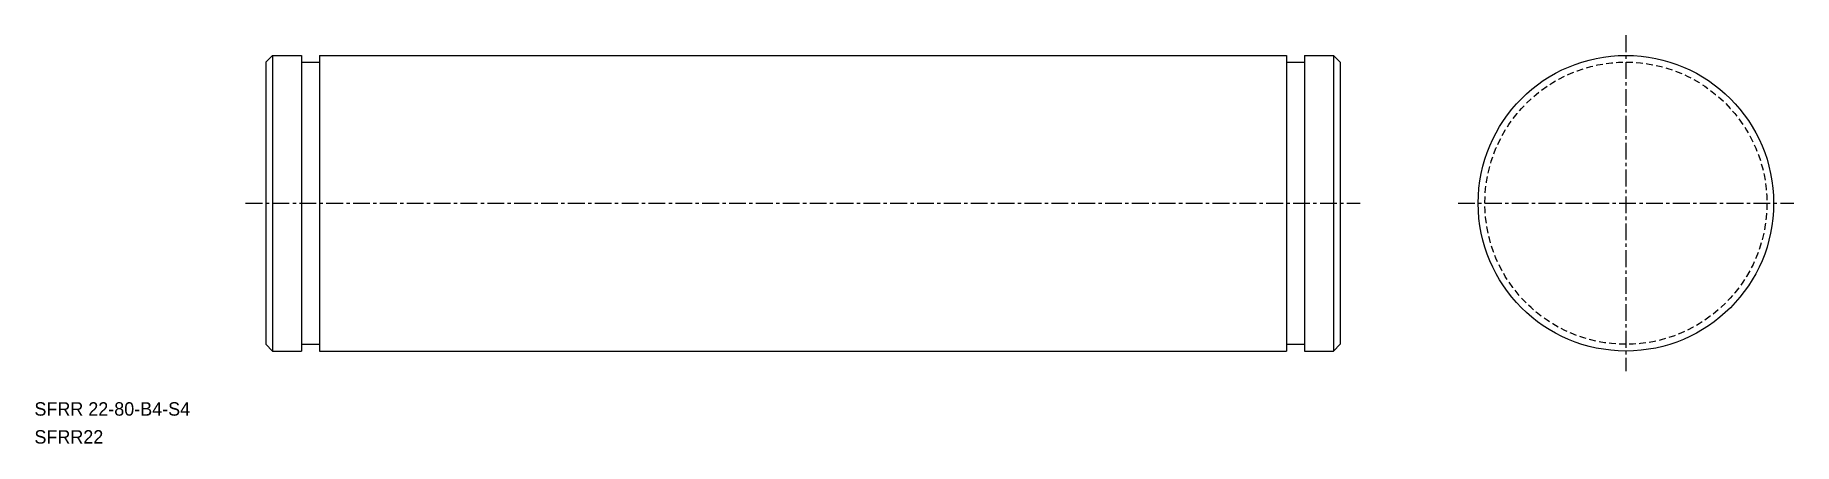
# Model space of a CAD drawing. Extents: x 32 to 163, y -16 to 15.
import ezdxf

# ---------------------------------------------------------------- set-up
doc = ezdxf.new("R2010")
doc.units = 0
doc.linetypes.add('CENTER', pattern=[2, 1.25, -0.25, 0.25, -0.25])
doc.linetypes.add('DASHED', pattern=[0.75, 0.5, -0.25])
doc.layers.get('0').update_dxf_attribs({"linetype": 'CONTINUOUS'})
doc.layers.add('CENTER', color=1, linetype='CENTER')

msp = doc.modelspace()

# ---------------------------------------------------------------- linework, layer by layer
at = {"color": 7, "linetype": 'CONTINUOUS'}
for p, q in [((49.48, 13.26), (48.98, 12.76)), ((49.48, 13.26), (51.63, 13.26)), ((49.48, 13.26), (49.48, -8.74)), ((51.63, 13.26), (51.63, -8.74)), ((52.98, 13.26), (52.98, -8.74)), ((52.98, 13.26), (124.98, 13.26)), ((124.98, 13.26), (124.98, -8.74)), ((126.33, 13.26), (128.48, 13.26)), ((126.33, 13.26), (126.33, -8.74)), ((128.48, 13.26), (128.98, 12.76)), ((128.48, 13.26), (128.48, -8.74)), ((48.98, 12.76), (48.98, -8.24)), ((51.63, 12.76), (52.98, 12.76)), ((124.98, 12.76), (126.33, 12.76)), ((128.98, 12.76), (128.98, -8.24)), ((49.48, -8.74), (48.98, -8.24)), ((49.48, -8.74), (51.63, -8.74)), ((51.63, -8.24), (52.98, -8.24)), ((52.98, -8.74), (124.98, -8.74)), ((124.98, -8.24), (126.33, -8.24)), ((126.33, -8.74), (128.48, -8.74)), ((128.48, -8.74), (128.98, -8.24))]:
    msp.add_line(p, q, dxfattribs=at)
for p, q in [((128.98, 7.01), (128.98, 7.01)), ((128.98, 2.26), (128.98, 2.26))]:
    msp.add_line(p, q)
msp.add_circle((150.26, 2.26), 11, dxfattribs=at)
at = {"color": 3, "linetype": 'DASHED'}
msp.add_circle((150.26, 2.26), 10.5, dxfattribs=at)
at = {"layer": 'CENTER', "color": 1, "linetype": 'CENTER'}
for p, q in [((150.26, 14.76), (150.26, -10.24)), ((47.48, 2.26), (130.48, 2.26)), ((137.76, 2.26), (162.76, 2.26))]:
    msp.add_line(p, q, dxfattribs=at)

# ---------------------------------------------------------------- texts
at = {"color": 7, "linetype": 'CONTINUOUS'}
for s, p in [('SFRR 22-80-B4-S4', (31.75, -13.55)), ('SFRR22', (31.75, -15.63))]:
    msp.add_text(s, height=1, dxfattribs=at).set_placement(p)

doc.saveas('drawing.dxf')
